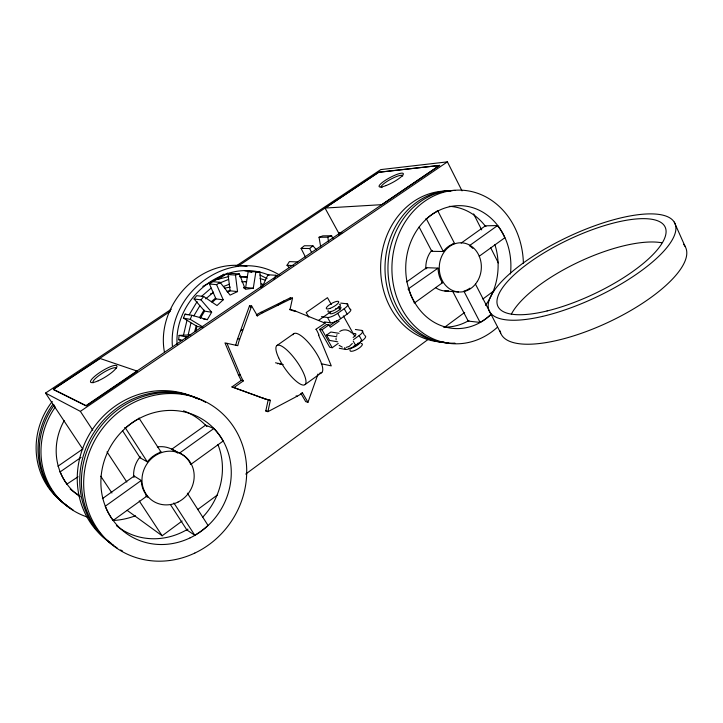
<?xml version="1.0" encoding="UTF-8"?>
<svg xmlns="http://www.w3.org/2000/svg" width="723" height="723" viewBox="0 0 723 723"><rect width="100%" height="100%" fill="white"/><g stroke="black" fill="none" stroke-linecap="round" stroke-linejoin="round"><path stroke-width="1.08" d="M182.503 340.578L178.662 339.683L179.105 335.4L190.718 334.876M185.612 339.069L185.838 336.891L187.98 336.791M338.716 235.02L338.96 232.878L341.211 232.842M183.461 335.255L187.013 320.144M188.251 334.55L190.917 323.127M243.678 287.781L245.648 287.528L248.188 271.432L252.119 271.586M227.347 292.11L230.104 290.809L228.07 274.559L231.929 273.439L239.385 273.936L245.314 289.272L253.276 288.242L255.861 271.893L259.846 272.047L261.139 287.393M318.021 373.99L307.971 402.295L302.485 392.914A46.507 42.684 -77.6 0 1 297.198 396.204L267.908 411.685L265.784 410.98L268.242 399.656A46.317 42.54 -77.6 0 1 262.422 398.03L231.929 386.932L241.274 380.343L243.308 380.931L233.936 387.546L231.929 386.932M290.022 299.159L290.312 297.831L292.526 298.066L290.068 309.417A46.507 42.684 -77.6 0 1 295.824 311.252L325.097 323.136L315.806 329.336M267.908 411.685L270.366 400.316L268.242 399.656M194.722 331.432L196.213 325.757M195.725 331.568L197.027 326.371L183.443 318.129L185.079 314.144L191.902 315.3L207.293 319.665L211.667 312.228L201.012 299.864L194.053 298.961L196.719 295.671L203.705 296.52L217.008 305.549L223.208 299.801L216.593 284.654L209.435 283.985L215.969 298.906L223.208 299.801M241.274 380.343A46.317 42.54 -77.6 0 1 238.364 374.622L224.961 342.901L237.795 345.675A46.507 42.684 -77.6 0 1 239.647 339.232L251.64 305.983L249.562 305.712L237.614 338.816A46.317 42.54 -77.6 0 0 235.761 345.233M183.443 318.129L190.248 319.34L191.902 315.3M336.701 335.355L337.017 334.65M189.128 314.903L197.099 301.618M262.53 286.371L267.953 274.767L275.87 275.273L277.713 275.969M274.035 279.205L275.87 275.273M193.845 315.852L199.855 305.775M199.783 317.081L204.031 310.068M200.271 318.454L204.582 311.125L211.667 312.228M289.372 267.655L287.022 265.278L289.372 261.618L297.749 261.934M352.318 343.479L349.345 346.326L346.109 347.429M201.012 299.864L203.705 296.52M201.654 296.285L211.107 288.106M205.739 298.861L213.565 292.191M212.146 302.44L215.969 298.906M211.722 301.346L215.264 298.373M305.422 256.999L301.093 248.414L309.625 248.513L312.905 245.811L316.412 249.751M301.093 248.414L304.338 245.757L312.905 245.811M127.176 510.366L162.142 535.779L182.133 521.021M197.578 509.616L217.569 494.866M245.73 474.071L429.263 338.581M444.708 327.185L464.699 312.426M482.874 299.015L493.773 290.962M112.707 520.126L113.131 520.452L147.085 495.951A27.438 25.395 -55.8 0 1 141.256 480.461L134.144 476.041L102.368 498.671M190.33 464.112L190.836 464.374L223.127 441.066A68.613 63.516 -55.7 0 0 213.863 428.522L205.594 425.142L171.812 449.209A26.932 25.007 -55.1 0 1 177.587 453.086M339.286 348.287L345.522 349.426A8.36 2.54 -29.3 0 0 355.671 345.458L362.087 340.822A8.342 2.53 -29.2 0 0 364.672 335.626M413.999 302.729L414.704 302.792L442.458 282.765A24.591 21.003 -86.3 0 1 438.075 268.125L426.642 267.682L406.688 281.889M479.213 256.24L504.817 237.759A61.482 52.535 -86.3 0 0 497.569 225.558L485.395 225.829L461.175 243.082M305.169 384.491L321.825 372.453M353.538 339.629L359.159 335.58A8.36 2.494 -29.2 0 0 361.771 330.42L355.391 329.48M339.177 321.093L330.393 327.329L328.992 324.853L326.525 324.491L319.575 329.408L329.733 347.266L332.209 347.727L338.256 343.398M141.256 480.461L105.26 506.217A68.613 63.516 -55.7 0 0 113.131 520.452M171.812 449.209L179.539 453.077L213.863 428.522M407.971 289.101L438.075 268.125M497.569 225.558L469.408 245.703A24.591 21.003 -86.3 0 1 472.824 248.432M337.749 341.834L329.571 340.425L326.552 335.101L330.872 332.02L339.087 333.312M319.575 329.408L322.024 329.787L328.992 324.853M329.67 325.712L336.674 320.75M324.374 321.925L330.501 322.792A8.432 2.359 -29.3 0 0 340.669 318.68L347.176 314.071A8.414 2.35 -29.2 0 0 350.212 309.119M321.401 316.674L327.51 317.487A8.441 2.323 -29.3 0 0 337.686 313.339L344.202 308.739A8.423 2.314 -29.2 0 0 346.959 303.768L340.687 303.109M318.436 320.479L330.402 312.056M277.045 345.449L293.863 333.628M66.823 484.166L78.066 476.764M59.503 471.423L60.136 471.902L81.048 457.379M57.948 466.218L82.847 448.983M240.461 330.926L242.304 329.652M277.334 305.513L283.787 301.066M170.474 311.215L53.366 389.336L86.019 405.621L439.611 165.404L381.807 204.663L325.025 208.052L339.241 234.053M53.556 389.616L86.227 405.928L137.379 371.179L100.172 358.509L53.366 389.336M171.36 309.182L45.531 393.059L80.361 411.36L447.41 161.862L462.024 190.872M216.593 284.654L220.063 282.313L230.104 295.111L237.533 291.577L235.481 275.074L228.07 274.559M209.435 283.985L212.86 281.681L220.063 282.313M213.619 281.021L223.949 274.134M236.159 265.992L380.768 169.598L447.41 161.862M325.025 208.052L378.716 172.237L439.611 165.404M218.256 279.349L227.628 273.095M237.93 266.227L378.744 172.291L439.638 165.468M202.811 286.371L214.713 280.126L228.866 276.557M339.747 331.477C343.326 328.848 348.766 329.48 351.604 332.914M210.438 294.008L211.405 293.439M212.39 292.887L213.384 292.354M265.784 410.98L266.841 410.42M257.036 315.815L257.424 315.879A46.507 42.684 -77.6 0 1 262.91 312.661L292.526 298.066M256.322 314.903A46.317 42.54 -77.6 0 1 260.786 312.363L290.312 297.831M219.367 283.154L228.206 279.584M223.497 286.498L229.39 284.238M227.13 291.496L230.321 290.294M320.705 246.868L319.042 237.261L322.829 235.861L331.622 235.77L332.942 238.726M319.042 237.261L327.799 237.189L331.622 235.77M235.481 275.074L239.385 273.936M224.862 288.079L230.312 287.103M240.09 277.126L246.796 276.846M241.645 281.816L246.624 281.645M437.108 210.962L437.831 210.926L454.568 243.47A24.591 21.003 -86.3 0 0 443.326 251.496L431.812 251.333L419.132 227.04M243.588 287.763L245.829 287.7M425.684 218.906L426.407 218.879A61.482 52.535 -86.3 0 1 437.831 210.926M269.019 275.183C224.79 256.34 173.999 298.111 177.081 344.51M338.96 232.878L341.916 232.851M453.086 243.47L454.568 243.47M287.022 265.278L293.276 265.558M441.726 282.72L442.458 282.765M248.188 271.432L259.846 272.047M444.826 290.989L458.518 291.965M239.394 276.222L247.221 277.252M245.648 287.528L253.276 288.242M230.104 290.809L237.533 291.577M452.697 291.342L468.224 321.093L480.099 322.413A61.482 52.535 -86.3 0 0 490.98 314.315M289.516 309.345L290.068 309.417M295.824 311.252L293.601 310.971A46.317 42.54 -77.6 0 0 289.48 309.561M260.786 312.363L262.91 312.661M324.229 323.018L325.097 323.136M244.799 270.827L251.812 272.273M247.004 266.435C199.665 257.225 155.87 305.657 164.41 352.011M326.552 335.101L336.755 336.773M318.527 335.002L331.27 365.892L321.229 363.714M243.515 287.338L245.675 287.736M203.28 318.97L207.293 319.665M245.106 281.618L246.299 281.843M197.027 326.371L202.015 327.329M237.614 338.816L239.647 339.232M179.105 335.4L185.838 336.891M178.662 339.683L181.961 340.443M275.535 362.792L283.217 364.591M260.036 278.572L265.16 280.117M238.364 374.622L240.398 375.183A46.507 42.684 -77.6 0 0 243.308 380.931M301.925 392.761L302.485 392.914M185.079 314.144L187.248 314.758M296.087 395.888L297.198 396.204M307.971 402.295L305.721 401.636L300.931 393.466M261.31 283.859L263.678 284.627M262.422 398.03L264.528 398.68A46.507 42.684 -77.6 0 0 270.366 400.316M233.936 387.546L264.528 398.68M342.286 347.121L339.078 345.305M259.955 275.047L267.04 278.545M138.979 418.084L161.075 452.083A27.438 25.395 -55.8 0 0 147.329 461.88L140.108 457.804L122.747 431.007M124.564 427.582L125.441 428.025L147.329 461.88M160.126 451.586L161.075 452.083M279.738 275.165C231.152 245.115 167.799 291.676 172.408 346.236M190.248 319.34L203.091 327.148M145.712 495.056L147.085 495.951M170.52 504.726L186.859 529.941L194.776 535.255A68.613 63.516 -55.7 0 0 208.016 525.395L187.374 493.149M194.053 298.961L204.582 311.125M45.531 393.059L82.765 449.11M100.768 476.195L111.938 493.014M80.361 411.36L92.752 430.203M107.004 451.884L126.832 482.051M139.223 500.903L162.142 535.779M173.9 502.964L194.776 535.255M251.64 305.983L257.424 315.879M249.562 305.712L250.646 307.564M308.775 317.09L306.191 312.544L327.474 297.677L331.333 304.555M322.024 329.787L332.209 347.727M327.51 317.487L330.501 322.792M344.537 347.691L345.522 349.426M337.686 313.339L340.669 318.68M353.222 341.084L355.671 345.458M344.202 308.739L347.176 314.071M359.159 335.58L362.087 340.822M338.4 307.067L340.054 310.013M343.353 315.906L354.885 336.547M346.959 303.768L349.905 309.055M361.771 330.42L364.184 334.758M426.407 218.879L443.326 251.496M480.099 322.413L463.895 291.161A24.591 21.003 -86.3 0 0 469.95 288.143M475.445 284.094L500.659 332.951M473.619 213.881L481.69 229.887M490.763 247.89L498.328 262.901M309.625 248.513L311.568 252.39M674.243 222.051L685.061 246.308M226.959 343.326L240.398 375.183M327.799 237.189L328.54 241.527M336.132 339.909L336.05 338.364M280.777 363.868A11.062 10.167 -77.6 0 1 279.909 364.32M278.409 363.317A11.017 10.131 -77.6 0 1 277.542 363.768M382.06 187.582A12.164 2.485 -28.3 0 1 390.049 179.611A12.164 2.485 -28.3 0 1 402.666 176.132M93.159 382.783A13.71 3.037 -31.8 0 1 102.838 372.914A13.71 3.037 -31.8 0 1 116.349 368.26M339.322 304.266A7.113 1.934 -29.3 0 1 335.156 309.806A7.113 1.934 -29.3 0 1 328.188 310.529M335.996 308.332A4.211 1.139 -29.3 0 1 335.698 308.54M361.211 343.479A7.031 2.16 -29.3 0 1 357.27 349.263A7.031 2.16 -29.3 0 1 350.203 349.67M360.623 340.949A7.031 2.142 -29.3 0 1 356.475 345.82A7.031 2.142 -29.3 0 1 348.838 348.26M358.102 343.064A4.157 1.265 -29.3 0 1 353.24 346.453M444.22 342.06A75.553 64.889 -86.4 0 1 380.696 264.365A75.553 64.889 -86.4 0 1 450.42 191.143M497.487 327.158A76.891 65.703 -86.3 0 1 398.265 301.328A76.891 65.703 -86.3 0 1 442.277 192.634A76.891 65.703 -86.3 0 1 523.389 263.199M449.326 206.344A60.434 51.902 -86.4 0 1 485.594 226.489M494.875 244.6A60.434 51.902 -86.4 0 1 485.476 305.323M468.432 320.777A60.434 51.902 -86.4 0 1 443.434 327.067M491.016 314.478A61.5 52.544 -86.3 0 1 409.941 292.408A61.5 52.544 -86.3 0 1 451.188 206.407A61.5 52.544 -86.3 0 1 510.438 273.981M485.395 225.829A60.461 51.92 -86.4 0 1 485.919 226.516M468.938 320.687A60.461 51.92 -86.4 0 1 468.224 321.093M414.704 302.792A61.482 52.535 -86.3 0 1 408.676 289.155M448.603 290.872A24.148 20.741 -86.4 0 1 435.508 287.573M425.847 268.848A24.148 20.741 -86.4 0 1 431.803 250.275M426.669 268.64A24.175 20.759 -86.4 0 1 426.642 267.682M431.812 251.333A24.175 20.759 -86.4 0 1 432.354 250.619M454.957 343.127A76.421 65.422 -86.4 0 1 387.944 268.061A76.421 65.422 -86.4 0 1 455.427 190.447M447.917 342.729A76.069 65.206 -86.4 0 1 385.034 265.675A76.069 65.206 -86.4 0 1 452.227 190.682M66.073 504.781A73.71 69.715 -49.2 0 1 52.255 401.464M135.436 515.779A74.948 70.737 -50.1 0 1 112.86 520.506M87.989 517.27A74.948 70.737 -50.1 0 1 55.373 406.95M78.906 495.029A58.961 55.752 -49.3 0 1 70.194 489.064M80.262 496.846A59.946 56.575 -50.1 0 1 64.22 420.614M67.14 484.41A59.937 56.566 -50.1 0 1 60.136 471.902M73.041 509.896A74.514 70.384 -49.8 0 1 54.234 405.061M69.869 507.645A74.189 70.113 -49.6 0 1 52.896 404.32M110.854 542.955A84.175 78.174 -55 0 1 89.86 433.493A84.175 78.174 -55 0 1 197.108 398.725M183.506 410.827A67.329 62.521 -55 0 1 206.019 425.72M217.894 444.464A67.329 62.521 -55 0 1 202.512 517.361M187.853 529.119A67.329 62.521 -55 0 1 116.394 525.639M205.594 425.142A67.356 62.54 -55.1 0 1 206.905 426.543M187.736 529.435A67.356 62.54 -55.1 0 1 186.859 529.941M125.441 428.025A68.613 63.516 -55.7 0 1 139.44 418.292M148.405 497.478A26.896 24.98 -55.1 0 1 146.136 496.412M133.701 477.017A26.896 24.98 -55.1 0 1 139.982 457.008M157.334 446.922A26.896 24.98 -55.1 0 1 174.867 451.053M134.198 477.081A26.932 25.007 -55.1 0 1 134.144 476.041M140.108 457.804A26.932 25.007 -55.1 0 1 140.768 456.981M179.539 453.077A27.438 25.395 -55.8 0 1 190.836 464.374M122.413 550.899A85.233 78.997 -55.4 0 1 120.614 549.959M117.09 547.907A85.233 78.997 -55.4 0 1 94.55 435.382A85.233 78.997 -55.4 0 1 205.567 402.286M113.556 545.259A84.808 78.662 -55.2 0 1 92.137 435.499A84.808 78.662 -55.2 0 1 199.394 399.394M292.942 334.785A23.931 7.203 54.5 0 1 313.927 349.534A23.931 7.203 54.5 0 1 319.783 373.104M316.231 329.408A46.507 42.684 -77.6 0 1 318.96 335.074M338.002 307.356A6.308 1.726 -29.3 0 1 340.199 309.001A6.308 1.726 -29.3 0 1 332.237 313.619A6.308 1.726 -29.3 0 1 331.143 311.342M352.833 333.881A6.254 1.862 -29.3 0 1 355.888 334.189A6.254 1.862 -29.3 0 1 353.14 337.442M683.542 244.284A101.916 35.047 -25.1 0 1 609.182 321.871A101.916 35.047 -25.1 0 1 500.072 330.881M511.369 314.125A91.875 31.577 -25.1 0 1 578.02 262.341A91.875 31.577 -25.1 0 1 661.726 242.765M385.983 185.594A13.719 2.784 -28.3 0 0 403.335 173.665A13.719 2.784 -28.3 0 0 384.347 180.994A13.719 2.784 -28.3 0 0 385.983 185.594M98.238 380.786A15.436 3.398 -31.8 0 0 116.927 365.974A15.436 3.398 -31.8 0 0 96.078 375.192A15.436 3.398 -31.8 0 0 98.238 380.786M329.896 308.432A7.122 1.916 -29.3 0 0 338.753 301.744A7.122 1.916 -29.3 0 0 328.857 305.223A7.122 1.916 -29.3 0 0 329.896 308.432M477.352 281.428A24.627 21.03 -86.3 0 0 462.467 242.865A24.627 21.03 -86.3 0 0 441.093 277.912A24.627 21.03 -86.3 0 0 477.352 281.428M194.776 553.086A85.802 79.44 -55.6 0 0 216.186 408.359A85.802 79.44 -55.6 0 0 84.609 470.61A85.802 79.44 -55.6 0 0 194.776 553.086M190.077 537.885A68.631 63.534 -55.7 0 0 206.588 422.078A68.631 63.534 -55.7 0 0 101.582 472.453A68.631 63.534 -55.7 0 0 190.077 537.885M178.003 502.078A27.492 25.432 -55.8 0 0 184.022 455.644A27.492 25.432 -55.8 0 0 142.214 476.385A27.492 25.432 -55.8 0 0 178.003 502.078M278.653 357.777A24.067 6.859 54.5 0 0 304.618 384.871A24.067 6.859 54.5 0 0 289.571 352.643A24.067 6.859 54.5 0 0 278.653 357.777M542.584 316.385A102.639 33.276 -25.3 0 0 675.508 225.052A102.639 33.276 -25.3 0 0 528.034 259.629A102.639 33.276 -25.3 0 0 542.584 316.385M547.094 310.944A92.526 29.977 -25.4 0 0 665.657 228.459A92.526 29.977 -25.4 0 0 531.821 260.786A92.526 29.977 -25.4 0 0 547.094 310.944"/></g></svg>
